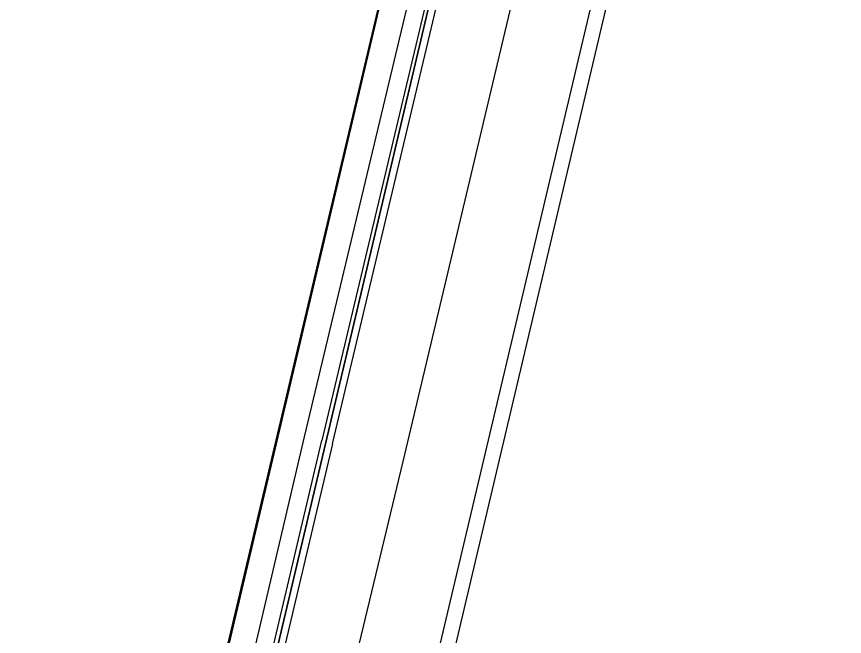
# Model space of a CAD drawing. Header units: feet. Extents: x -84 to 198, y -22 to 181.
# Drawn here: x 130.247 to 133.373, y 91.891 to 94.231 of the extents above; entities that cross this region are included whole.
import ezdxf

# ---------------------------------------------------------------- set-up
doc = ezdxf.new("R2010")
doc.units = ezdxf.units.FT
doc.layers.add('A-LINEA', color=7, linetype='CONTINUOUS')

msp = doc.modelspace()

# ---------------------------------------------------------------- linework, layer by layer
at = {"layer": 'A-LINEA'}
for p, q in [((134.4533, 106.2844), (130.5467, 89.7378)), ((130.8133, 90.8844), (132.56, 98.2711)), ((131.5733, 90.7111), (133.32, 98.0844)), ((131.3333, 92.6444), (130.9467, 91.0044))]:
    msp.add_line(p, q, dxfattribs=at)
for points in [[(124.5867, 91.1511), (131.36, 89.5511), (135.2667, 106.0978)], [(131.44, 92.6178), (131.88, 94.4711), (131.88, 94.4844), (131.8667, 94.4844), (131.8533, 94.4844), (131.4133, 92.6178), (131.8533, 94.4844), (131.84, 94.4844), (131.4, 92.6311)], [(131.7867, 94.4311), (131.7867, 94.4311), (131.76, 94.4311), (131.3333, 92.6444)], [(131.28, 90.7778), (131.7067, 92.5511), (132.1333, 94.3511)], [(131.44, 92.6178), (131.04, 90.9244), (131.0267, 90.9244), (131.0133, 90.9244), (131.4133, 92.6178), (131.0133, 90.9244), (131, 90.9244), (131, 90.9378), (131.4, 92.6311)]]:
    msp.add_lwpolyline(points, dxfattribs=at)

doc.saveas('drawing.dxf')
